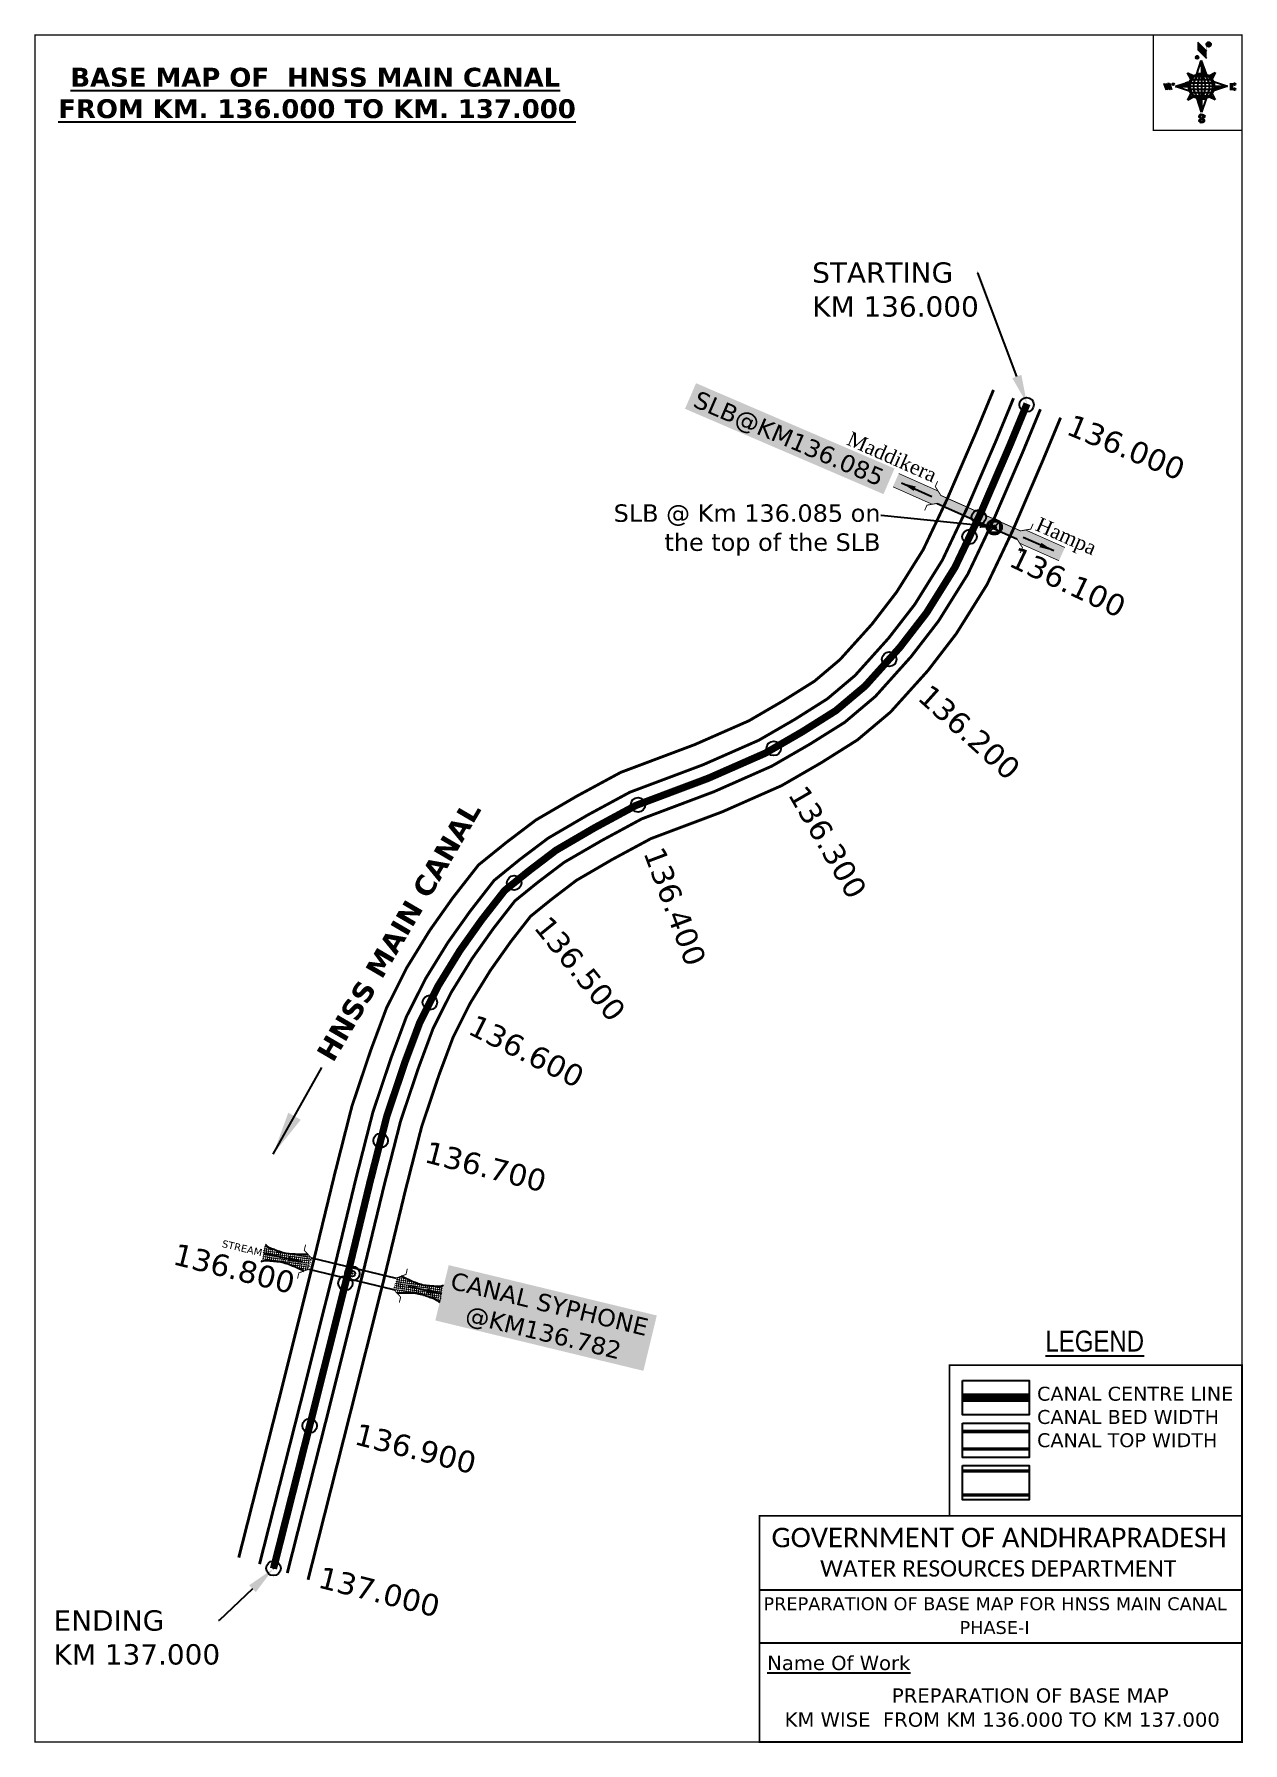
# Model space of a CAD drawing. Header units: inches. Extents: x 764873 to 765705, y 1688684 to 1689860.
import ezdxf
from ezdxf import colors
from ezdxf.entities.mleader import LeaderData, LeaderLine
from ezdxf.enums import TextEntityAlignment as Align
from ezdxf.math import Vec2, Vec3

# ---------------------------------------------------------------- set-up
doc = ezdxf.new("R2010")
doc.units = ezdxf.units.IN
doc.header["$MEASUREMENT"] = 0
doc.header["$PDMODE"] = 32
doc.header["$PDSIZE"] = 10
doc.linetypes.add('ACAD_ISO02W100', pattern=[15, 12, -3])
doc.linetypes.add('HIDDEN2', pattern=[0.1875, 0.125, -0.0625])
for name, color, linetype in [('AQUADUCT', 1, 'Continuous'), ('bord', 1, 'Continuous'), ('CANAL1', 1, 'Continuous'), ('CSMark', 72, 'Continuous'), ('DCBMS', 232, 'Continuous'), ('PAGE', 7, 'Continuous'), ('STRUCTURE', 5, 'Continuous'), ('TEXT', 7, 'Continuous')]:
    doc.layers.add(name, color=color, linetype=linetype)
doc.styles.add('ARIALN', font='ARIALN_1.TTF')
doc.styles.get("Standard").update_dxf_attribs({"font": 'verdana_0.ttf'})
doc.styles.add('style1', font='romantic_0.ttf')
doc.dimstyles.get("Standard").update_dxf_attribs({"dimtxt": 0.18, "dimasz": 0.18, "dimexe": 0.18, "dimexo": 0.0625, "dimgap": 0.09, "dimtad": 0, "dimtih": 1, "dimtoh": 1, "dimdec": 4, "dimzin": 0, "dimdsep": 46, "dimtxsty": 'Standard', "dimcen": 0.09, "dimadec": 0, "dimazin": 0, "dimtfac": 1, "dimtdec": 4, "dimtofl": 0, "dimtmove": 0, "dimatfit": 3, "dimfxl": 0, "dimtolj": 1, "dimtzin": 0, "dimarcsym": 0})
pattern_1 = [(267.297113149, (-8720374.938, 50637915.138), (10.5367255337, -0.497431438), [])]
pattern_2 = [(357.297113149, (-8720374.938, 50637915.138), (0.497431438, 10.5367255337), [])]

# ---------------------------------------------------------------- blocks, each defined once
blk = doc.blocks.new('DCBM')
at = {"layer": 'DCBMS'}
h = blk.add_hatch(color=132, dxfattribs=at)
h.paths.add_polyline_path([(3.7, 3.7, 0.414214), (-3.7, 3.7)])
h.paths.add_polyline_path([(3.7, 3.7), (3.7, -3.7, 0.198912), (5.2, 0, 0.198912)])
h.paths.add_polyline_path([(-3.7, -3.7, 0.414214), (3.7, -3.7)])
h.paths.add_polyline_path([(-3.7, 3.7, 0.198912), (-5.2, 0, 0.198912), (-3.7, -3.7)])
at = {"layer": 'DCBMS', "color": 0}
blk.add_lwpolyline([(-3.7, 3.7), (3.7, 3.7), (3.7, -3.7), (-3.7, -3.7)], close=True, dxfattribs=at)
for points in [[(-3.7, 3.7), (3.7, -3.7)], [(3.7, 3.7), (-3.7, -3.7)]]:
    blk.add_lwpolyline(points, dxfattribs=at)
for radius in [5.21, 1.05]:
    blk.add_circle((0, 0), radius, dxfattribs=at)
blk = doc.blocks.new('*X16')
at = {"color": 0, "linetype": 'Continuous'}
for p, q in [((6321.6, 240.5), (6322.3, 241.2)), ((6321.6, 240.3), (6322.3, 241)), ((6321.6, 240.1), (6322.3, 240.8)), ((6321.6, 239.9), (6322.4, 240.7)), ((6321.6, 239.8), (6322.4, 240.6)), ((6321.6, 239.6), (6322.5, 240.5)), ((6321.6, 239.4), (6322.5, 240.3)), ((6321.6, 239.2), (6322.6, 240.2)), ((6321.7, 239.1), (6322.6, 240.1)), ((6321.8, 240.8), (6322.4, 241.4)), ((6321.8, 239), (6322.7, 240)), ((6321.8, 239), (6322.8, 239.9)), ((6321.9, 238.9), (6322.9, 239.8)), ((6322, 238.8), (6323, 239.7)), ((6322.1, 241.3), (6322.4, 241.6)), ((6322.1, 238.7), (6323.1, 239.6)), ((6322.2, 238.6), (6323.1, 239.6)), ((6322.3, 238.5), (6323.2, 239.5)), ((6322.4, 238.5), (6323.3, 239.4)), ((6322.5, 238.4), (6323.4, 239.3)), ((6322.7, 238.4), (6323.6, 239.3)), ((6322.8, 238.3), (6323.7, 239.2)), ((6322.9, 238.3), (6323.8, 239.1)), ((6323.1, 238.2), (6323.9, 239.1)), ((6323.2, 238.2), (6324, 239)), ((6323.3, 238.2), (6324.2, 239)), ((6323.5, 238.1), (6324.3, 238.9)), ((6323.7, 238.1), (6324.4, 238.9)), ((6323.8, 238.1), (6324.6, 238.8)), ((6324.1, 238.2), (6324.7, 238.8)), ((6324.3, 238.3), (6324.9, 238.8)), ((6324.6, 238.3), (6325.1, 238.8)), ((6324.8, 238.4), (6325.2, 238.8)), ((6325.1, 238.5), (6325.4, 238.8)), ((6325.4, 238.6), (6325.6, 238.8))]:
    blk.add_line(p, q, dxfattribs=at)
blk = doc.blocks.new('*X15')
at = {"color": 0, "linetype": 'Continuous'}
for p, q in [((6324.4, 240.3), (6324.5, 240.4)), ((6324.6, 240.3), (6324.8, 240.5)), ((6324.7, 240.2), (6325, 240.5)), ((6324.8, 240.2), (6325.2, 240.6)), ((6325, 240.1), (6325.5, 240.6)), ((6325.1, 240.1), (6325.6, 240.6)), ((6325.2, 240), (6325.8, 240.6)), ((6325.3, 240), (6326, 240.6)), ((6325.4, 239.9), (6326.1, 240.6)), ((6325.5, 239.8), (6326.2, 240.5)), ((6325.6, 239.8), (6326.3, 240.5)), ((6325.7, 239.7), (6326.5, 240.4)), ((6325.9, 239.6), (6326.6, 240.3)), ((6326, 239.5), (6326.7, 240.3)), ((6326, 239.4), (6326.8, 240.2)), ((6326.1, 239.3), (6327, 240.2)), ((6326.2, 239.3), (6327.1, 240.1)), ((6326.3, 239.2), (6327.1, 240)), ((6326.4, 239.1), (6327.2, 239.9)), ((6326.5, 239), (6327.3, 239.8)), ((6326.5, 238.9), (6327.4, 239.7)), ((6326.6, 238.8), (6327.5, 239.6)), ((6326.7, 238.7), (6327.5, 239.5)), ((6326.8, 238.6), (6327.6, 239.4)), ((6326.8, 238.5), (6327.7, 239.3)), ((6326.8, 236.5), (6327.4, 237)), ((6326.9, 238.3), (6327.8, 239.2)), ((6326.9, 238.2), (6327.9, 239.1)), ((6326.9, 236.8), (6327.6, 237.4)), ((6327, 238.1), (6327.8, 239)), ((6327, 237.9), (6327.8, 238.8)), ((6327, 237.8), (6327.8, 238.6)), ((6327, 237.6), (6327.8, 238.4)), ((6327, 237.4), (6327.8, 238.2)), ((6327, 237.3), (6327.8, 238)), ((6327, 237.1), (6327.8, 237.9))]:
    blk.add_line(p, q, dxfattribs=at)
blk = doc.blocks.new('H')
at = {"layer": 'bord', "extrusion": (0.000427885, 0.004792, 0.999988)}
h = blk.add_hatch(dxfattribs=at)
h.set_pattern_fill('LINE', color=8, scale=84.387686, angle=-2.7029, style=0)
h.set_pattern_definition(pattern_2)
h.paths.add_polyline_path([(-492, 786, -0.090992), (-448, 775), (-486, 912)])
h = blk.add_hatch(dxfattribs=at)
h.set_pattern_fill('LINE', color=8, scale=84.387686, angle=-92.7029, style=0)
h.set_pattern_definition(pattern_1)
h.paths.add_polyline_path([(-625, 665, -0.090992), (-615, 710), (-751, 671)])
h = blk.add_hatch(dxfattribs=at)
h.set_pattern_fill('LINE', color=8, scale=84.387686, angle=-2.7029, style=0)
h.set_pattern_definition(pattern_2)
h.paths.add_polyline_path([(-504, 533, -0.090992), (-549, 543), (-510, 406)])
h = blk.add_hatch(dxfattribs=at)
h.set_pattern_fill('LINE', color=8, scale=84.387686, angle=-92.7029, style=0)
h.set_pattern_definition(pattern_1)
h.paths.add_polyline_path([(-246, 647), (-372, 653, -0.090992), (-382, 609)])
for p, q in [((-519, 1020, -1217), (-435, 927, -1216)), ((-516, 1087, -1217), (-432, 994, -1217)), ((-538, 774, -1216), (-487, 906, -1216)), ((-487, 906, -1216), (-493, 780, -1216)), ((-487, 906, -1216), (-448, 769, -1216)), ((-865, 701, -1215), (-847, 638, -1215)), ((-847, 700, -1215), (-829, 637, -1215)), ((-829, 699, -1215), (-811, 636, -1215)), ((-829, 699, -1215), (-811, 698, -1215)), ((-811, 698, -1215), (-794, 635, -1215)), ((-752, 665, -1215), (-615, 704, -1215)), ((-627, 794, -1216), (-567, 760, -1216)), ((-627, 794, -1216), (-584, 747, -1215)), ((-599, 731, -1215), (-627, 794, -1216)), ((-421, 753, -1216), (-359, 781, -1216)), ((-359, 781, -1216), (-405, 739, -1216)), ((-359, 781, -1216), (-392, 721, -1215)), ((-379, 693, -1215), (-246, 641, -1215)), ((-213, 669, -1215), (-217, 601, -1215)), ((-752, 665, -1215), (-625, 659, -1215)), ((-619, 614, -1215), (-752, 665, -1215)), ((-639, 526, -1214), (-606, 585, -1215)), ((-639, 526, -1214), (-593, 568, -1215)), ((-577, 553, -1215), (-639, 526, -1214)), ((-511, 400, -1214), (-549, 537, -1214)), ((-460, 533, -1215), (-511, 400, -1214)), ((-505, 527, -1214), (-511, 400, -1214)), ((-371, 513, -1214), (-431, 546, -1215)), ((-371, 513, -1214), (-414, 560, -1215)), ((-399, 576, -1215), (-371, 513, -1214)), ((-246, 641, -1215), (-383, 603, -1215)), ((-373, 647, -1215), (-246, 641, -1215)), ((-197, 600, -1215), (-194, 668, -1215))]:
    blk.add_line(p, q, dxfattribs=at)
at = {"layer": 'bord', "color": 8, "linetype": 'ByBlock', "extrusion": (0.000427885, 0.004792, 0.999988)}
for p, q in [((-375, 679, -1215), (-620, 691, -1215)), ((-386, 711, -1215), (-605, 722, -1215)), ((-411, 744, -1216), (-578, 752, -1216)), ((-493, 780, -1216), (-505, 527, -1214)), ((-373, 647, -1215), (-625, 659, -1215)), ((-378, 616, -1215), (-623, 628, -1215)), ((-392, 585, -1215), (-611, 595, -1215)), ((-420, 555, -1215), (-587, 562, -1215))]:
    blk.add_line(p, q, dxfattribs=at)
at = {"layer": 'bord', "extrusion": (0.000427885, 0.004792, 0.999988), "elevation": -1212}
for points, const_width in [([(-522, 960), (-516, 1093)], 1.61), ([(-434, 933), (-428, 1066)], 1.61), ([(-870, 707), (-846, 706)], 0.642), ([(-829, 643), (-821, 678)], 0.642), ([(-793, 641), (-782, 694)], 0.642), ([(-223, 676), (-174, 673)], 0.706), ([(-829, 643), (-855, 644)], 0.642), ([(-811, 642), (-784, 641)], 0.642), ([(-177, 605), (-226, 607)], 0.706), ([(-195, 645), (-185, 644)], 0.706)]:
    blk.add_lwpolyline(points, dxfattribs=dict(at, const_width=const_width))
for points, const_width in [([(-414, 1073, 1), (-398, 1058, 1)], 22.3), ([(-530, 950, 1), (-520, 939, 1)], 14.8), ([(-776, 697, 1), (-769, 690, 1)], 8.9), ([(-180, 618, 1), (-173, 611, 1)], 9.79), ([(-178, 667, 1), (-171, 660, 1)], 9.79), ([(-490, 362, 1), (-498, 369, 1)], 11.1), ([(-525, 322, 1), (-533, 329, 1)], 11.1)]:
    blk.add_lwpolyline(points, format="xyb", close=True, dxfattribs=dict(at, const_width=const_width))
for points in [[(-537, 317), (-531, 310), (-520, 307), (-505, 307), (-494, 310), (-486, 318), (-487, 326), (-491, 333), (-494, 336), (-503, 341), (-522, 347), (-530, 352), (-534, 355), (-537, 363), (-537, 373), (-530, 381), (-520, 384), (-504, 384), (-493, 380), (-487, 373)], [(-522, 348), (-526, 354), (-528, 361), (-528, 371), (-526, 375), (-521, 381), (-515, 384)], [(-505, 307), (-499, 312), (-497, 319), (-497, 327), (-501, 335), (-509, 343)]]:
    blk.add_lwpolyline(points, dxfattribs=at)
at = {"layer": 'bord', "extrusion": (0.000427885, 0.004792, 0.999988)}
for centre, radius in [((-406, 1065, -1212), 22.3), ((-525, 944, -1212), 14.8), ((-773, 694, -1212), 8.9), ((-498, 659, -1212), 127), ((-177, 615, -1212), 9.79), ((-174, 663, -1212), 9.79), ((-494, 365, -1212), 11.1), ((-529, 325, -1212), 11.1)]:
    blk.add_circle(centre, radius, dxfattribs=at)
at = {"layer": 'bord', "color": 8, "linetype": 'ByBlock', "extrusion": (0.000427885, 0.004792, 0.999988)}
for centre, radius, start, end in [((-482, 658, -1212), 128, 94.9254, 259.6691), ((-437, 656, -1212), 141, 113.2864, 241.308), ((-316, 651, -1212), 222, 142.5892, 212.0053), ((-560, 662, -1212), 141, 293.2864, 61.308), ((-681, 668, -1212), 222, 322.5892, 32.0053), ((-515, 660, -1212), 128, 274.9254, 79.6691)]:
    blk.add_arc(centre, radius, start, end, dxfattribs=at)
at = {"layer": 'bord', "extrusion": (0.000427885, 0.004792, 0.999988)}
for points in [[(-516, 1093, -1212), (-431, 1000, -1212), (-519, 1026, -1212), (-434, 933, -1212)], [(-864, 707, -1212), (-846, 706, -1212), (-846, 644, -1212), (-829, 643, -1212)], [(-829, 705, -1212), (-811, 704, -1212), (-811, 642, -1212), (-793, 641, -1212)], [(-193, 674, -1212), (-197, 606, -1212), (-213, 675, -1212), (-216, 607, -1212)]]:
    blk.add_solid(points, dxfattribs=at)
at = {"layer": 'bord', "extrusion": (0.000427885, 0.004792, 0.999988), "xscale": 7.977342409717546, "yscale": 7.977342408231451, "zscale": 7.977342408476333, "rotation": 138.0840426661453}
for name, p in [('*X15', (38301, -31929, -1212)), ('*X16', (38314, -31951, -1212))]:
    blk.add_blockref(name, p, dxfattribs=at)
blk = doc.blocks.new('SLB')
at = {"layer": 'STRUCTURE'}
h = blk.add_hatch(dxfattribs=at)
h.set_pattern_fill('DOTS', color=6, scale=20, angle=320.3722, style=0)
h.set_pattern_definition([(320.372247934, (-159.4327, -72.9564), (1.2786241598, 0.5641323054), [0, -1.25])])
h.paths.add_polyline_path([(769699.5, 1706871.1), (769699.5, 1706861.1), (769729.1, 1706861.1), (769732.1, 1706863.1), (769792.1, 1706863.1), (769795.1, 1706861.1), (769824.7, 1706861.1), (769824.7, 1706871.1), (769795.1, 1706871.1), (769792.1, 1706869.1), (769732.1, 1706869.1), (769729.1, 1706871.1)])
at = {"layer": 'STRUCTURE', "color": 6, "linetype": 'ACAD_ISO02W100', "ltscale": 0.5, "const_width": 0.5}
for points in [[(769699.5, 1706871.1), (769729.1, 1706871.1)], [(769795.1, 1706871.1), (769824.7, 1706871.1)], [(769699.5, 1706861.1), (769729.1, 1706861.1)], [(769795.1, 1706861.1), (769824.7, 1706861.1)]]:
    blk.add_lwpolyline(points, dxfattribs=at)
at = {"layer": 'STRUCTURE', "color": 6, "const_width": 0.628}
for points in [[(769726.1, 1706877.1), (769726.1, 1706873.1), (769732.1, 1706869.1), (769792.1, 1706869.1), (769798.1, 1706873.1), (769798.1, 1706877.1)], [(769726.1, 1706855.1), (769726.1, 1706859.1), (769732.1, 1706863.1), (769792.1, 1706863.1), (769798.1, 1706859.1), (769798.1, 1706855.1)]]:
    blk.add_lwpolyline(points, dxfattribs=at)
at = {"layer": 'STRUCTURE', "color": 6}
blk.add_lwpolyline([(769732.1, 1706863.1), (769792.1, 1706863.1)], dxfattribs=at)
blk.add_lwpolyline([(769732.1, 1706863.1), (769792.1, 1706863.1)], dxfattribs=at)
at = {"layer": 'STRUCTURE', "color": 0}
blk.add_circle((769762.1, 1706866.1), 1.24, dxfattribs=at)
for points in [[(769703.8, 1706866), (769726.7, 1706866)], [(769818.6, 1706865.8), (769795.7, 1706865.8)]]:
    blk.add_leader(points, dimstyle='Standard', override={"dimasz": 10, "dimgap": 0.09, "dimtad": 0}, dxfattribs=at)
blk = doc.blocks.new('UT')
at = {"layer": 'STRUCTURE'}
h = blk.add_hatch(dxfattribs=at)
h.set_pattern_fill('DASH', color=150, scale=8, angle=-39.6278, style=0)
h.set_pattern_definition([(320.372247933, (-4370.464, -6260.8811), (1.40800153113, 0.132407282), [1, -1])])
h.paths.add_polyline_path([(765163, 1700681.9), (765165.6, 1700680.6), (765167.2, 1700680.3), (765169.1, 1700680), (765172.4, 1700679.6), (765176.4, 1700679.3), (765179.5, 1700679.5), (765183.1, 1700679.9), (765187.7, 1700680.9), (765188.9, 1700681.2), (765193.1, 1700682.2), (765196.1, 1700680.2), (765196.1, 1700672.2), (765193.1, 1700670.2), (765190.5, 1700670.8), (765188.1, 1700671.3), (765185.5, 1700671.8), (765183.6, 1700672.1), (765181, 1700672.5), (765180.3, 1700672.5), (765178.5, 1700672.6), (765176.7, 1700672.6), (765174.6, 1700672.5), (765172.5, 1700672.3), (765170.4, 1700672), (765168.5, 1700671.7), (765166.1, 1700671.2), (765165, 1700670.8), (765163, 1700669.7)])
h.paths.add_polyline_path([(765259.1, 1700682.2), (765256.1, 1700680.2), (765256.1, 1700672.2), (765259.1, 1700670.2), (765261.9, 1700671), (765264.4, 1700671.6), (765266.4, 1700672), (765269.1, 1700672.5), (765272.7, 1700673), (765276.1, 1700673.1), (765278.6, 1700672.9), (765281.2, 1700672.7), (765283.9, 1700672.3), (765286.4, 1700671.9), (765288, 1700671.3), (765289.2, 1700670.6), (765289.1, 1700682.7), (765287.6, 1700681.8), (765285.7, 1700681.2), (765283, 1700680.7), (765281.2, 1700680.4), (765276.7, 1700679.9), (765272.7, 1700679.9), (765268.7, 1700680.3), (765264.8, 1700681), (765261.2, 1700681.7)])
at = {"layer": 'STRUCTURE', "color": 150, "const_width": 0.628}
for points in [[(765190.1, 1700688.2), (765190.1, 1700684.2), (765196.1, 1700680.2), (765256.1, 1700680.2), (765262.1, 1700684.2), (765262.1, 1700688.2)], [(765190.1, 1700664.2), (765190.1, 1700668.2), (765196.1, 1700672.2), (765256.1, 1700672.2), (765262.1, 1700668.2), (765262.1, 1700664.2)]]:
    blk.add_lwpolyline(points, dxfattribs=at)
at = {"layer": 'STRUCTURE', "color": 150}
for points in [[(765196.1, 1700680.2), (765256.1, 1700680.2)], [(765196.1, 1700672.2), (765256.1, 1700672.2)], [(765196.1, 1700672.2), (765256.1, 1700672.2)]]:
    blk.add_lwpolyline(points, dxfattribs=at)
at = {"layer": 'STRUCTURE', "color": 0}
blk.add_circle((765226.1, 1700676.2), 1.89, dxfattribs=at)
at = {"layer": 'STRUCTURE', "color": 150}
for points in [[(765163, 1700681.9), (765164.4, 1700681.1), (765167.9, 1700680.2), (765171.2, 1700679.8), (765176.1, 1700679.4), (765184.7, 1700680.3), (765193.1, 1700682.2)], [(765289.1, 1700682.7), (765287.8, 1700681.9), (765284.3, 1700680.9), (765280.9, 1700680.4), (765276.1, 1700679.8), (765267.4, 1700680.5), (765259.1, 1700682.2)], [(765163, 1700669.7), (765164.3, 1700670.6), (765167.8, 1700671.6), (765171.2, 1700672.1), (765176, 1700672.6), (765184.7, 1700672), (765193.1, 1700670.2)], [(765289.2, 1700670.6), (765287.8, 1700671.4), (765284.2, 1700672.3), (765280.9, 1700672.7), (765276.1, 1700673.1), (765267.4, 1700672.2), (765259.1, 1700670.2)]]:
    blk.add_spline(points, degree=3, dxfattribs=at)
at = {"layer": 'STRUCTURE', "color": 0}
blk.add_text('STREAM', height=5, dxfattribs=at).set_placement((765148.2, 1700675.8), align=Align.MIDDLE_CENTER)
for points in [[(765190.9, 1700676), (765164.2, 1700675.8)], [(765289.3, 1700676.7), (765265.4, 1700676.4)]]:
    blk.add_leader(points, dimstyle='Standard', override={"dimasz": 10, "dimgap": 0.09, "dimtad": 0}, dxfattribs=at)

msp = doc.modelspace()

# ---------------------------------------------------------------- linework, layer by layer
at = {"color": 3}
for p in [(765556.2, 1689605.2), (765516.9, 1689514.3), (765461.6, 1689430), (765382.1, 1689368.6), (765288.7, 1689329.8), (765203.4, 1689276), (765145.4, 1689193.7), (765111.5, 1689098.6), (765087.2, 1689000.4), (765062.6, 1688902.2), (765037.7, 1688804.1)]:
    msp.add_point(p, dxfattribs=at)
at = {"layer": 'CANAL1', "color": 200, "const_width": 2}
for points in [[(765533.4, 1689615.4), (765521.3, 1689586.1), (765501.3, 1689539.8), (765494.3, 1689525), (765485, 1689505.4), (765466.7, 1689476.2), (765449.7, 1689454.1), (765427.7, 1689429.7), (765410.2, 1689414.9), (765388.7, 1689401.4), (765365, 1689387.6), (765327.7, 1689371.2), (765276.8, 1689352.1), (765246.5, 1689335.7), (765218.4, 1689319.3), (765198.1, 1689303.9), (765178.8, 1689288.3), (765161, 1689265.5), (765145.3, 1689243.3), (765129.4, 1689217.5), (765115.5, 1689189.8), (765104.5, 1689160.3), (765091.7, 1689122.2), (765079.9, 1689075.8), (765065, 1689014.5), (765041.6, 1688920.9), (765013.8, 1688811.5)], [(765579.6, 1689596.3), (765567.3, 1689566.7), (765546.9, 1689519.2), (765539.5, 1689503.5), (765528.9, 1689481.3), (765507.8, 1689447.6), (765488.2, 1689422.1), (765462.5, 1689393.6), (765439.7, 1689374.4), (765414.6, 1689358.6), (765387.6, 1689343), (765346.6, 1689324.9), (765297.6, 1689306.5), (765270.9, 1689292.1), (765246.2, 1689277.7), (765228.9, 1689264.5), (765214.7, 1689253), (765201.1, 1689235.6), (765187, 1689215.7), (765173.1, 1689193.1), (765161.4, 1689169.8), (765151.6, 1689143.6), (765139.7, 1689108.1), (765128.4, 1689063.8), (765113.6, 1689002.6), (765090, 1688908.7), (765061.5, 1688796.2), (765061.5, 1688796.2)]]:
    msp.add_lwpolyline(points, dxfattribs=at)
at = {"layer": 'CANAL1', "color": 5, "const_width": 2}
for points in [[(765547.2, 1689609.7), (765535.1, 1689580.3), (765515, 1689533.6), (765507.8, 1689518.5), (765498.2, 1689498.2), (765479.1, 1689467.6), (765461.2, 1689444.5), (765438.1, 1689418.8), (765419, 1689402.7), (765396.5, 1689388.5), (765371.8, 1689374.2), (765333.4, 1689357.3), (765283, 1689338.4), (765253.8, 1689322.6), (765226.8, 1689306.8), (765207.3, 1689292.1), (765189.6, 1689277.7), (765173.1, 1689256.5), (765157.8, 1689235), (765142.5, 1689210.2), (765129.2, 1689183.8), (765118.6, 1689155.3), (765106.1, 1689118), (765094.4, 1689072.2), (765079.6, 1689010.9), (765056.1, 1688917.2), (765028.1, 1688807)], [(765047.2, 1688800.8), (765075.5, 1688912.3), (765099, 1689006.2), (765113.8, 1689067.4), (765125.3, 1689112.3), (765137.5, 1689148.6), (765147.6, 1689175.8), (765160, 1689200.5), (765174.5, 1689224), (765189.1, 1689244.6), (765203.9, 1689263.6), (765219.7, 1689276.4), (765237.9, 1689290.2), (765263.6, 1689305.1), (765291.3, 1689320.1), (765341, 1689338.8), (765380.8, 1689356.4), (765406.8, 1689371.4), (765430.9, 1689386.5), (765452.1, 1689404.4), (765476.6, 1689431.7), (765495.5, 1689456.2), (765515.7, 1689488.5), (765525.9, 1689510), (765533.2, 1689525.4), (765553.5, 1689572.5), (765565.7, 1689602.1)]]:
    msp.add_lwpolyline(points, dxfattribs=at)
at = {"layer": 'CANAL1', "color": 1, "linetype": 'HIDDEN2', "ltscale": 100, "const_width": 5}
msp.add_lwpolyline([(765556.5, 1689605.9), (765544.3, 1689576.4), (765524.1, 1689529.5), (765516.9, 1689514.3), (765506.9, 1689493.3), (765487.3, 1689461.9), (765468.9, 1689438.1), (765445.1, 1689411.6), (765424.9, 1689394.6), (765401.7, 1689380), (765376.3, 1689365.3), (765337.2, 1689348.1), (765287.2, 1689329.3), (765258.7, 1689313.9), (765232.3, 1689298.5), (765213.5, 1689284.2), (765196.8, 1689270.7), (765181.1, 1689250.6), (765166.1, 1689229.5), (765151.2, 1689205.3), (765138.4, 1689179.8), (765128, 1689152), (765115.7, 1689115.2), (765104.1, 1689069.8), (765089.3, 1689008.5), (765065.8, 1688914.8), (765037.7, 1688803.9)], dxfattribs=at)
at = {"layer": 'CANAL1', "color": 1, "linetype": 'HIDDEN2', "ltscale": 100, "const_width": 6, "elevation": -0.4}
msp.add_lwpolyline([(765558, 1688921.6), (765512, 1688921.6)], dxfattribs=at)
at = {"layer": 'CANAL1', "color": 5, "const_width": 2.4, "elevation": -0.4}
for points in [[(765558, 1688898.3), (765512, 1688898.3)], [(765558, 1688886.3), (765512, 1688886.3)]]:
    msp.add_lwpolyline(points, dxfattribs=at)
at = {"layer": 'CANAL1', "color": 200, "const_width": 2.4, "elevation": -0.4}
for points in [[(765558, 1688871.1), (765512, 1688871.1)], [(765558, 1688854.6), (765512, 1688854.6)]]:
    msp.add_lwpolyline(points, dxfattribs=at)
at = {"layer": 'DCBMS', "color": 132, "true_color": 0x00d1bf}
msp.add_point((765534, 1689521, 448.9), dxfattribs=at)
at = {"layer": 'PAGE', "const_width": 1}
msp.add_lwpolyline([(764873.5, 1689859.8), (764873.5, 1688684.5), (765704.5, 1688684.5), (765704.5, 1689859.8), (764873.5, 1689859.8)], dxfattribs=at)
at = {"layer": 'PAGE'}
for points, const_width in [([(765704.5, 1689859.8), (765643.4, 1689859.8), (765643.4, 1689794.1), (765704.5, 1689794.1)], 1), ([(765704.5, 1688840.2), (765503.2, 1688840.2), (765503.2, 1688944), (765704.5, 1688944)], 1.2), ([(765372.3, 1688840.2), (765704.5, 1688840.2), (765704.5, 1688684.5), (765372.3, 1688684.5)], 1.2)]:
    msp.add_lwpolyline(points, close=True, dxfattribs=dict(at, const_width=const_width))
at = {"layer": 'PAGE', "elevation": -0.4}
for points in [[(765512, 1688933.3), (765558, 1688933.3), (765558, 1688909.8), (765512, 1688909.8)], [(765512, 1688904.1), (765558, 1688904.1), (765558, 1688880.5), (765512, 1688880.5)], [(765512, 1688874.8), (765558, 1688874.8), (765558, 1688851.3), (765512, 1688851.3)]]:
    msp.add_lwpolyline(points, close=True, dxfattribs=at)
at = {"layer": 'PAGE'}
for points in [[(765372.3, 1688789.2), (765704.5, 1688789.2)], [(765372.3, 1688752.8), (765704.5, 1688752.8)]]:
    msp.add_lwpolyline(points, dxfattribs=at)
at = {"layer": 'STRUCTURE', "color": 0}
for p in [(765523.3, 1689527.8), (765092, 1689007)]:
    msp.add_point(p, dxfattribs=at)

# ---------------------------------------------------------------- block references
at = {"layer": 'AQUADUCT', "color": 1, "xscale": 0.0703495379661093, "yscale": 0.07034953800030053, "zscale": 0.07034953795990817, "rotation": 3.078330607406165}
msp.add_blockref('H', (765714.1, 1689780.4, 85.4), dxfattribs=at)
at = {"layer": 'DCBMS', "color": 132}
msp.add_blockref('DCBM', (765534, 1689521, 448.9), dxfattribs=at)
at = {"layer": 'STRUCTURE', "color": 0}
for name, p, rotation in [('SLB', (-631968.2, 443356.5), 335.9984421163942), ('UT', (-372210.3, 211030.7), 346.6472815686118)]:
    msp.add_blockref(name, p, dxfattribs=dict(at, rotation=rotation))

# ---------------------------------------------------------------- texts
at = {"layer": 'CANAL1', "insert": (765066.2, 1689158), "char_height": 14, "width": 205.129, "attachment_point": 1, "rotation": 59.6541}
msp.add_mtext('\\pi0.96322;{\\fVerdana|b1|i0|c0|p34;HNSS MAIN CANAL}', dxfattribs=at)
at = {"layer": 'CSMark', "color": 1}
for s, rotation, p in [('136.000', 337.5279, (765585.4, 1689592.2)), ('136.100', 334.5892, (765546.2, 1689501.4)), ('136.200', 317.9681, (765485.2, 1689408.3)), ('136.300', 300.0605, (765398, 1689340.9)), ('136.400', 290.6164, (765299.2, 1689299.6)), ('136.500', 308.9784, (765222.1, 1689250)), ('136.600', 333.3093, (765173.9, 1689179.3)), ('136.700', 345.6969, (765142.6, 1689091.2)), ('136.800', 345.931, (764969.4, 1689020.9)), ('136.900', 345.7714, (765094.3, 1688897)), ('137.000', 345.7714, (765069.3, 1688798.4))]:
    msp.add_text(s, height=15, rotation=rotation, dxfattribs=at).set_placement(p, align=Align.MIDDLE_LEFT)
at = {"layer": 'PAGE', "extrusion": (0.000201441, 0.004807, 0.999988), "style": 'ARIALN'}
msp.add_text('%%ULEGEND', height=14.4, rotation=359.9999, dxfattribs=at).set_placement((765603.1, 1688940.3, 8272.8), align=Align.MIDDLE)
at = {"layer": 'PAGE', "extrusion": (0.000201441, 0.004807, 0.999988)}
for s, height, p in [('PREPARATION OF BASE MAP FOR HNSS MAIN CANAL', 8.878, (765375, 1688755, 8271.8)), ('%%UName Of Work', 9.822, (765377.6, 1688713.8, 8270.5))]:
    msp.add_text(s, height=height, rotation=359.9999, dxfattribs=at).set_placement(p)
for s, height, p in [('PHASE-I', 8.88, (765534.1, 1688743.1, 8271.8)), ('PREPARATION OF BASE MAP', 9.822, (765558.7, 1688696.3, 8270.6)), ('KM WISE  FROM KM 136.000 TO KM 137.000', 9.822, (765539.4, 1688679.7, 8270.6))]:
    msp.add_text(s, height=height, rotation=359.9999, dxfattribs=at).set_placement(p, align=Align.MIDDLE_CENTER)
at = {"layer": 'PAGE', "extrusion": (0.000201441, 0.004807, 0.999988), "attachment_point": 1, "text_direction": (1, -1e-06, -0.000201)}
for s, insert, char_height, width in [('CANAL CENTRE LINE CANAL BED WIDTH {\\H2.3741x; }CANAL TOP WIDTH{\\H1.9188x; }', (765563.4, 1688929.1, -0.4), 9.6, 168.926), ('\\pi3.5885;{\\fCalibri|b0|i0|c0|p34;\\H1.3333x;GOVERNMENT OF ANDHRAPRADESH\\P\\pi37.073;\\H0.83998x;WATER RESOURCES DEPARTMENT}', (765377, 1688832, -1.3), 10.059, 321.276)]:
    msp.add_mtext(s, dxfattribs=dict(at, insert=insert, char_height=char_height, width=width))
at = {"layer": 'STRUCTURE', "color": 0, "style": 'style1'}
msp.add_text('Maddikera', height=10, rotation=336.1255, dxfattribs=at).set_placement((765493.5, 1689556.1), align=Align.MIDDLE_RIGHT)
msp.add_text('Hampa', height=10, rotation=336.1255, dxfattribs=at).set_placement((765563.6, 1689523.6), align=Align.MIDDLE_LEFT)
at = {"layer": 'STRUCTURE', "color": 5, "char_height": 12, "attachment_point": 1, "bg_fill": 1, "box_fill_scale": 1.3, "bg_fill_color": 7, "bg_fill_true_color": 16777215, "bg_fill_transparency": 4390977}
for s, insert, width, rotation in [('SLB@KM136.085', (765330.5, 1689615.3), 141.549, 336.7373), ('\\pi0.5234;CANAL SYPHONE \\P\\pi15.936;@KM136.782', (765161, 1689008.5), 140.195, 346.3945)]:
    msp.add_mtext(s, dxfattribs=dict(at, insert=insert, width=width, rotation=rotation))
at = {"layer": 'TEXT', "color": 1, "insert": (764876.1, 1689837.2), "char_height": 13, "width": 379.826, "attachment_point": 1}
msp.add_mtext('\\pi21.755;{\\fVerdana|b1|i0|c0|p34;\\LBASE MAP OF  HNSS MAIN CANAL \\P\\pi13.452;FROM KM. 136.000 TO KM. 137.000}', dxfattribs=at)

# ---------------------------------------------------------------- leaders
at = {"layer": 'CANAL1'}
msp.add_leader([(765037.5, 1689089.2), (765071, 1689148.8)], dimstyle='Standard', override={"dimasz": 30, "dimgap": 0.09, "dimtad": 0}, dxfattribs=at)
at = {"layer": 'DCBMS', "color": 5}
ml = msp.add_multileader_mtext('Standard', dxfattribs=at)
ml.set_content('STARTING\\PKM 136.000', color=5)
ml.set_leader_properties()
ml.build(insert=Vec2(0, 0))
ml.multileader.update_dxf_attribs({"dogleg_length": 0.36, "arrow_head_size": 20})
ctx = ml.context
ctx.base_point, ctx.char_height, ctx.arrow_head_size, ctx.landing_gap_size, ctx.plane_origin = Vec3(765408.5, 1689696), 14, 20, 0.09, Vec3(765566.2, 1689846.1)
notes = []
notes.append((ctx, [(0, (1, 1, 0), (765522.7, 1689696), (-1, 0), 0.36, [(0, [(765556.5, 1689605.9)], 0, [])])]))
ctx.mtext.insert, ctx.mtext.flow_direction = Vec3(765408.6, 1689703.2), 5
at = {"layer": 'DCBMS', "color": 132}
ml = msp.add_multileader_mtext('Standard', dxfattribs=at)
ml.set_content('SLB @ Km 136.085 on\\Pthe top of the SLB', color=(0, 209, 191))
ml.set_leader_properties()
ml.build(insert=Vec2(0, 0))
ml.multileader.update_dxf_attribs({"dogleg_length": 0.36, "arrow_head_size": 10})
ctx = ml.context
ctx.base_point, ctx.char_height, ctx.arrow_head_size, ctx.landing_gap_size, ctx.plane_origin = Vec3(765269.6, 1689529, 448.9), 12, 10, 0.09, Vec3(765534, 1689521, 448.9)
ctx.text_align_type = 2
notes.append((ctx, [(1, (1, 1, 0), (765456.1, 1689529, 448.9), (-1, 0), 0.36, [(0, [(765534, 1689521, 448.9)], 0, [])])]))
ctx.mtext.insert, ctx.mtext.alignment, ctx.mtext.flow_direction = Vec3(765455.6, 1689536.6, 448.9), 3, 5
at = {"layer": 'DCBMS', "color": 5}
ml = msp.add_multileader_mtext('Standard', dxfattribs=at)
ml.set_content('ENDING \\PKM 137.000', color=5)
ml.set_leader_properties()
ml.build(insert=Vec2(0, 0))
ml.multileader.update_dxf_attribs({"dogleg_length": 0.36, "arrow_head_size": 20})
ctx = ml.context
ctx.base_point, ctx.char_height, ctx.arrow_head_size, ctx.landing_gap_size, ctx.plane_origin = Vec3(764886.2, 1688768.1), 14, 20, 0.09, Vec3(765036.3, 1688689.8)
notes.append((ctx, [(0, (1, 1, 0), (765000.3, 1688768.1), (-1, 0), 0.36, [(0, [(765037.7, 1688803.9)], 0, [])])]))
ctx.mtext.insert, ctx.mtext.width, ctx.mtext.flow_direction = Vec3(764886.3, 1688775.2), 133.43, 5
for ctx, leaders in notes:
    for number, flags, end, landing, length, lines in leaders:
        leader = LeaderData()
        leader.index, (leader.has_last_leader_line, leader.has_dogleg_vector, leader.attachment_direction) = number, flags
        leader.last_leader_point, leader.dogleg_vector, leader.dogleg_length = Vec3(end), Vec3(landing), length
        for number, points, colour, breaks in lines:
            line = LeaderLine()
            line.index, line.vertices, line.color, line.breaks = number, Vec3.list(points), colors.encode_raw_color(colour), breaks
            leader.lines.append(line)
        ctx.leaders.append(leader)

doc.saveas('drawing.dxf')
